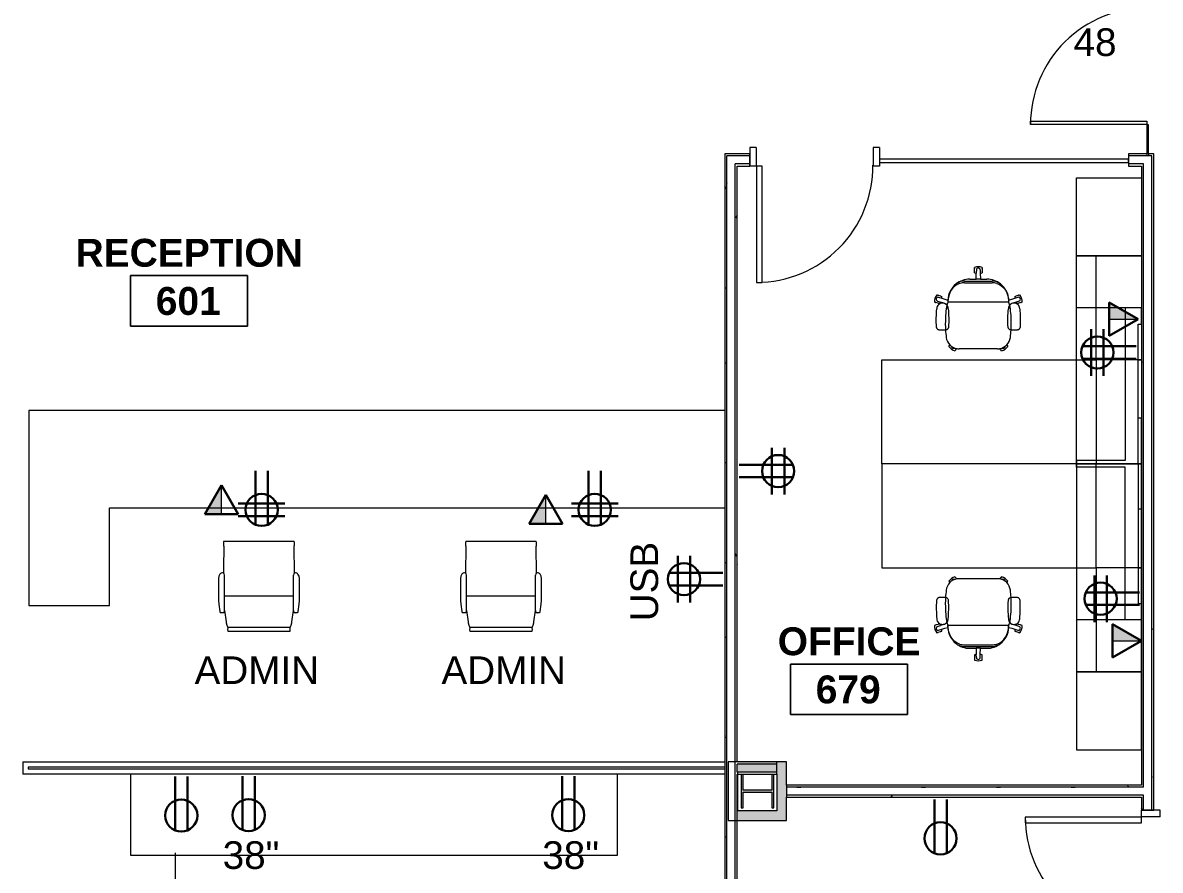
# Model space of a CAD drawing. Header units: inches. Extents: x -1180 to 2011, y -268 to 2143.
# Drawn here: x 76.6 to 426.8, y 949.8 to 1210.6 of the extents above; entities that cross this region are included whole.
import ezdxf

# ---------------------------------------------------------------- set-up
doc = ezdxf.new("R2010")
doc.units = ezdxf.units.IN
doc.header["$MEASUREMENT"] = 0
for name, color, linetype, lineweight in [('A-ANNO-NOTE', 131, 'Continuous', 13), ('A-AREA-IDEN', 2, 'Continuous', 9), ('A-DOOR', 31, 'Continuous', 13), ('A-DOOR-FRAM', 31, 'Continuous', 20), ('A-GLAZ-CURT', 52, 'Continuous', 9), ('A-WALL', 113, 'Continuous', 13), ('A-WALL-PATT', 111, 'Continuous', 13), ('G-ANNO-TEXT', 231, 'Continuous', 9), ('I-FURN', 30, 'Continuous', 9), ('I-WALL', 2, 'Continuous', 13), ('Q-CASE', 31, 'Continuous', 13), ('Q-SPCQ-IDEN', 132, 'Continuous', 9), ('S-COLS', 52, 'Continuous', 13)]:
    doc.layers.add(name, color=color, linetype=linetype, lineweight=lineweight)
doc.styles.add('Swis721 Lt BT', font='swissl.ttf', dxfattribs={"height": 8.514638})
doc.styles.add('Swis721 Lt BT_B', font='', dxfattribs={"height": 8.583975})
doc.styles.get('Swis721 Lt BT_B').set_extended_font_data('Swis721 Lt BT', bold=True)
pattern_1 = [(0, (0, 0), (30.72, 7.68), [1.267, -21.773, 1.267, -21.773, -122.88]), (0, (0, 0), (30.72, 7.68), [-46.08, 1.267, -44.813, 1.267, -21.773, -53.76]), (0, (0, 0), (30.72, 7.68), [-115.2, 1.267, -14.093, 1.267, -37.133]), (120, (11.52, 3.84), (-22.011075, 22.7643), [1.267, -21.773, 1.267, -21.773, -122.88]), (120, (11.52, 3.84), (-22.011075, 22.7643), [-46.08, 1.267, -44.813, 1.267, -21.773, -53.76]), (120, (11.52, 3.84), (-22.011075, 22.7643), [-115.2, 1.267, -14.093, 1.267, -37.133]), (240, (15.36, 19.2), (-8.708925, -30.4443), [1.267, -21.773, 1.267, -21.773, -122.88]), (240, (15.36, 19.2), (-8.708925, -30.4443), [-46.08, 1.267, -44.813, 1.267, -21.773, -53.76]), (240, (15.36, 19.2), (-8.708925, -30.4443), [-115.2, 1.267, -14.093, 1.267, -37.133])]

# ---------------------------------------------------------------- blocks, each defined once
blk = doc.blocks.new('HP-Bearing Pile-Column - HP10X57-5580024-6TH FLOOR POWER _ SIGNAL')
at = {"layer": 'S-COLS', "lineweight": 9}
blk.add_hatch(color=7, dxfattribs=at).paths.add_polyline_path([(-5.1, 5), (-5.1, 4.435), (-0.2825, 4.435), (-0.2825, -4.435), (-5.1, -4.435), (-5.1, -5), (5.1, -5), (5.1, -4.435), (0.2825, -4.435), (0.2825, 4.435), (5.1, 4.435), (5.1, 5), (-4.9623, 5)], flags=0)
at = {"layer": 'S-COLS', "color": 8, "lineweight": 20}
for p, q in [((5.1, 5), (-5.1, 5)), ((-5.1, 5), (-5.1, 4.435)), ((-5.1, 4.435), (-0.2825, 4.435)), ((-0.2825, 4.435), (-0.2825, -4.435)), ((0.2825, -4.435), (0.2825, 4.435)), ((0.2825, 4.435), (5.1, 4.435)), ((5.1, 4.435), (5.1, 5)), ((-0.2825, -4.435), (-5.1, -4.435)), ((-5.1, -4.435), (-5.1, -5)), ((-5.1, -5), (5.1, -5)), ((5.1, -4.435), (0.2825, -4.435)), ((5.1, -5), (5.1, -4.435))]:
    blk.add_line(p, q, dxfattribs=at)
blk = doc.blocks.new('Casework 14 - Casework 14-5015160-6TH FLOOR POWER _ SIGNAL')
at = {"layer": 'Q-CASE', "lineweight": 9}
for p, q in [((292.8, 1091.3), (78.52, 1091.3)), ((78.52, 1091.3), (78.52, 1031.3)), ((103.3, 1031.3), (103.3, 1061.3)), ((103.3, 1061.3), (292.8, 1061.3)), ((78.52, 1031.3), (103.3, 1031.3))]:
    blk.add_line(p, q, dxfattribs=at)
blk = doc.blocks.new('HermanMiller_Collection_Eames_AluminumGroup_LoungeChairSwivel - Arms Swivel Base-4896327-6TH FLOOR POWER _ SIGNAL')
at = {"layer": 'I-FURN'}
for p, q in [((-6.61, 10.58), (-10.12, 10.12)), ((-4.59, 12.38), (-6.94, 12.09)), ((-6.94, 10.64), (-6.61, 10.58)), ((-6.61, 10.58), (4.33, 10.58)), ((-3.51, 12.46), (-4.59, 12.38)), ((-2.64, 12.49), (-3.51, 12.46)), ((-0.18, 12.49), (-2.64, 12.49)), ((-2.19, -10.58), (-2.19, 10.58)), ((3.32, 12.43), (-0.18, 12.49)), ((3.84, 12.38), (3.32, 12.43)), ((3.99, 12.34), (3.84, 12.38)), ((4.64, 12.01), (3.99, 12.34)), ((4.83, 11.89), (4.64, 12.01)), ((13.22, 10.86), (13.22, 10.83)), ((14.64, -10.85), (14.64, 10.85)), ((-12.96, 9.61), (-12.96, -9.61)), ((-11.95, 9.59), (-11.95, 9.63)), ((-11.76, 9.6), (-11.95, 9.59)), ((-11.76, 9.6), (-11.76, -9.6)), ((-11.95, -9.63), (-11.95, -9.59)), ((-11.95, -9.59), (-11.76, -9.6)), ((-10.12, -10.12), (-6.61, -10.58)), ((-6.61, -10.58), (-6.94, -10.64)), ((-6.94, -12.09), (-4.59, -12.38)), ((-6.61, -10.58), (4.33, -10.58)), ((-4.59, -12.38), (-3.51, -12.46)), ((-3.51, -12.46), (-2.64, -12.49)), ((-2.64, -12.49), (-0.18, -12.49)), ((-0.18, -12.49), (3.32, -12.43)), ((3.32, -12.43), (3.84, -12.38)), ((3.84, -12.38), (3.99, -12.34)), ((3.99, -12.34), (4.64, -12.01)), ((4.64, -12.01), (4.83, -11.89)), ((13.22, -10.83), (13.22, -10.86))]:
    blk.add_line(p, q, dxfattribs=at)
at = {"layer": 'I-FURN', "flags": 128}
for points in [[(5.52, 10.95), (5.23, 10.95), (4.94, 10.96)], [(4.94, -10.96), (5.23, -10.95), (5.52, -10.95)]]:
    blk.add_lwpolyline(points, dxfattribs=at)
at = {"layer": 'I-FURN'}
for centre, radius, start, end in [((4.33, 11.27), 0.69, 270, 332.7502), ((3.68, 11.28), 1.3, 345.8347, 28.1255), ((-12.38, 5.3), 4.35, 84.2936, 97.7064), ((-12.38, -5.3), 4.35, 262.2936, 275.7064), ((4.33, -11.27), 0.69, 27.2498, 90), ((3.68, -11.28), 1.3, 331.8745, 14.1653)]:
    blk.add_arc(centre, radius, start, end, dxfattribs=at)
for points, knots in [([(-6.94, 12.09), (-6.95, 12.09), (-6.97, 12.09), (-6.99, 12.08), (-7, 12.08), (-7.02, 12.07), (-7.03, 12.06), (-7.05, 12.05), (-7.05, 12.04), (-7.06, 12.04), (-7.07, 12.03), (-7.08, 12.02), (-7.09, 12.01), (-7.1, 12), (-7.11, 11.98), (-7.12, 11.97), (-7.13, 11.96), (-7.14, 11.94), (-7.15, 11.92), (-7.16, 11.9), (-7.18, 11.85), (-7.21, 11.77), (-7.23, 11.66), (-7.25, 11.52), (-7.26, 11.37), (-7.25, 11.23), (-7.24, 11.11), (-7.22, 11.02), (-7.2, 10.95), (-7.18, 10.9), (-7.17, 10.87), (-7.16, 10.85), (-7.15, 10.83), (-7.14, 10.81), (-7.13, 10.8), (-7.12, 10.78), (-7.11, 10.77), (-7.11, 10.76), (-7.1, 10.74), (-7.09, 10.73), (-7.08, 10.72), (-7.07, 10.71), (-7.06, 10.7), (-7.05, 10.69), (-7.03, 10.68), (-7.02, 10.67), (-7, 10.66), (-6.99, 10.65), (-6.96, 10.65), (-6.95, 10.65), (-6.94, 10.64)], [0, 0, 0, 0, 0.020833, 0.03125, 0.041667, 0.052083, 0.0625, 0.072917, 0.078125, 0.083333, 0.088542, 0.09375, 0.104167, 0.114583, 0.125, 0.135417, 0.145833, 0.15625, 0.166667, 0.1875, 0.208333, 0.25, 0.333333, 0.416667, 0.5, 0.583333, 0.666667, 0.708333, 0.75, 0.78125, 0.796875, 0.8125, 0.828125, 0.835938, 0.84375, 0.859375, 0.867188, 0.875, 0.882812, 0.890625, 0.90625, 0.914062, 0.917969, 0.921875, 0.9375, 0.953125, 0.957031, 0.96875, 0.984375, 1, 1, 1, 1]), ([(13.34, 10.88), (13.32, 10.88), (13.29, 10.88), (13.27, 10.88), (13.25, 10.88), (13.23, 10.87), (13.22, 10.87), (13.22, 10.87), (13.22, 10.86)], [0, 0, 0, 0, 0.25, 0.375, 0.5, 0.625, 0.75, 1, 1, 1, 1]), ([(14.64, 10.85), (14.64, 10.85), (14.63, 10.86), (14.6, 10.87), (14.54, 10.87), (14.47, 10.88), (14.38, 10.89), (14.25, 10.89), (13.97, 10.9), (13.61, 10.9), (13.4, 10.89), (13.34, 10.88)], [0, 0, 0, 0, 0.071429, 0.142857, 0.214286, 0.285714, 0.357143, 0.428571, 0.571429, 0.857143, 1, 1, 1, 1]), ([(-6.94, -10.64), (-6.95, -10.65), (-6.97, -10.65), (-6.99, -10.65), (-7, -10.66), (-7.02, -10.67), (-7.03, -10.68), (-7.05, -10.69), (-7.05, -10.69), (-7.06, -10.7), (-7.07, -10.71), (-7.08, -10.72), (-7.08, -10.73), (-7.1, -10.74), (-7.11, -10.76), (-7.12, -10.77), (-7.13, -10.78), (-7.13, -10.8), (-7.15, -10.82), (-7.16, -10.85), (-7.18, -10.89), (-7.2, -10.95), (-7.22, -11.02), (-7.24, -11.11), (-7.26, -11.28), (-7.26, -11.47), (-7.23, -11.66), (-7.21, -11.77), (-7.18, -11.84), (-7.17, -11.87), (-7.16, -11.89), (-7.15, -11.91), (-7.14, -11.93), (-7.13, -11.94), (-7.12, -11.96), (-7.12, -11.97), (-7.11, -11.98), (-7.1, -12), (-7.09, -12.01), (-7.08, -12.02), (-7.07, -12.03), (-7.06, -12.04), (-7.05, -12.05), (-7.03, -12.06), (-7.02, -12.07), (-7, -12.08), (-6.99, -12.08), (-6.96, -12.09), (-6.95, -12.09), (-6.94, -12.09)], [0, 0, 0, 0, 0.020833, 0.03125, 0.041667, 0.052083, 0.0625, 0.072917, 0.078125, 0.083333, 0.088542, 0.09375, 0.104167, 0.114583, 0.125, 0.135417, 0.145833, 0.15625, 0.166667, 0.1875, 0.208333, 0.25, 0.291667, 0.333333, 0.416667, 0.583333, 0.666667, 0.75, 0.78125, 0.796875, 0.8125, 0.828125, 0.835938, 0.84375, 0.859375, 0.867188, 0.875, 0.882812, 0.890625, 0.90625, 0.914062, 0.917969, 0.921875, 0.9375, 0.953125, 0.957031, 0.96875, 0.984375, 1, 1, 1, 1]), ([(13.22, -10.86), (13.22, -10.87), (13.22, -10.87), (13.23, -10.87), (13.25, -10.88), (13.27, -10.88), (13.29, -10.88), (13.32, -10.88), (13.34, -10.88)], [0, 0, 0, 0, 0.25, 0.375, 0.5, 0.625, 0.75, 1, 1, 1, 1]), ([(13.34, -10.88), (13.4, -10.89), (13.54, -10.9), (13.87, -10.9), (14.27, -10.9), (14.52, -10.88), (14.62, -10.86), (14.64, -10.86), (14.64, -10.85)], [0, 0, 0, 0, 0.142857, 0.285714, 0.571429, 0.785714, 0.892857, 1, 1, 1, 1])]:
    blk.add_open_spline(points, degree=3, knots=knots, dxfattribs=at)
for points in [[(11.73, 10.84), (10.68, 10.85), (8.59, 10.89), (6.54, 10.92), (5.52, 10.95)], [(13.22, 10.83), (12.96, 10.83), (12.47, 10.83), (11.97, 10.84), (11.73, 10.84)], [(-10.83, 9.99), (-11.02, 9.92), (-11.37, 9.8), (-11.64, 9.67), (-11.76, 9.6)], [(-10.12, 10.12), (-10.2, 10.11), (-10.35, 10.09), (-10.55, 10.06), (-10.71, 10.02), (-10.79, 10), (-10.83, 9.99)], [(-11.76, -9.6), (-11.64, -9.67), (-11.37, -9.8), (-11.02, -9.92), (-10.83, -9.99)], [(-10.83, -9.99), (-10.79, -10), (-10.71, -10.02), (-10.55, -10.06), (-10.35, -10.09), (-10.2, -10.11), (-10.12, -10.12)], [(5.52, -10.95), (6.54, -10.92), (8.59, -10.89), (10.68, -10.85), (11.73, -10.84)], [(11.73, -10.84), (11.97, -10.84), (12.47, -10.83), (12.96, -10.83), (13.22, -10.83)]]:
    blk.add_open_spline(points, degree=3, dxfattribs=at)
blk = doc.blocks.new('Single Flush - OTJ_SOLIDFLUSH_ALUM-5015488-6TH FLOOR POWER _ SIGNAL')
at = {"layer": 'A-DOOR', "lineweight": 20}
for p, q in [((16.15625, 37.6875), (16.15625, 1.875)), ((17.90625, 37.6875), (16.15625, 37.6875)), ((17.90625, 1.875), (17.90625, 37.6875)), ((16.15625, 1.875), (17.90625, 1.875))]:
    blk.add_line(p, q, dxfattribs=at)
at = {"layer": 'A-DOOR', "lineweight": 9}
blk.add_arc((17.90625, 1.875), 35.8125, 90, 180.5, dxfattribs=at)
at = {"layer": 'A-DOOR-FRAM'}
for p, q in [((-20, -3.875), (-20, 1.875)), ((-20, 1.875), (-18, 1.875)), ((-18, -3.875), (-18, 1.875)), ((18.000004, -3.875), (18.000004, 1.875)), ((18.000004, 1.875), (20.000004, 1.875)), ((20.000004, -3.875), (20.000004, 1.875)), ((-20, -3.875), (-18, -3.875)), ((18.000004, -3.875), (20.000004, -3.875))]:
    blk.add_line(p, q, dxfattribs=at)
blk = doc.blocks.new('Single Glass Door - 36_ x 96_-5154814-6TH FLOOR POWER _ SIGNAL')
at = {"layer": 'A-DOOR', "lineweight": 20}
for p, q in [((16.90625, -0.25), (17.90625, -0.25)), ((16.90625, -36.0625), (16.90625, -0.25)), ((17.90625, -0.25), (17.90625, -36.0625)), ((17.90625, -36.0625), (16.90625, -36.0625))]:
    blk.add_line(p, q, dxfattribs=at)
at = {"layer": 'A-DOOR', "lineweight": 9}
blk.add_arc((17.90625, -0.25), 35.8125, 179.5, 270, dxfattribs=at)
blk = doc.blocks.new('Table-Teknion-Credenza_Top_for_Freestanding_Storage - CJCT20064-V59-6TH FLOOR POWER _ SIGNAL')
at = {"layer": 'I-FURN'}
for p, q in [((-32, 10), (-32, 9)), ((-32, 9), (-32, -10)), ((32, 10), (-28, 10)), ((32, -4), (32, 10)), ((32, -10), (32, -4)), ((-32, -10), (32, -10))]:
    blk.add_line(p, q, dxfattribs=at)
blk = doc.blocks.new('Storage-Teknion-Wall_Panel_Open_Shelves - CJWO3HF1432-5487147-6TH FLOOR POWER _ SIGNAL')
at = {"layer": 'I-FURN'}
for p, q in [((16, 1), (-16, 1)), ((-16, 1), (-16, -13)), ((16, -13), (16, 1)), ((-16, -13), (16, -13))]:
    blk.add_line(p, q, dxfattribs=at)
blk = doc.blocks.new('Storage-Teknion-Wall_Panel_Under_Wall_Mount_Storage_Tackable - CJWUT2HF32-5487149-6TH FLOOR POWER _ SIGNAL')
at = {"layer": 'I-FURN'}
for p, q in [((16, 0), (-16, 0)), ((-16, 0), (-16, -1)), ((-16, -1), (16, -1)), ((16, -1), (16, 0))]:
    blk.add_line(p, q, dxfattribs=at)
blk = doc.blocks.new('Support-Teknion-Power_Trunk_with_End_Gable - CJPTG292048-5487975-6TH FLOOR POWER _ SIGNAL')
at = {"layer": 'I-FURN'}
for p, q in [((23, 15), (24, 15)), ((23, 9), (23, 15)), ((24, 15), (24, 9)), ((23, 0), (23, 9)), ((24, 9), (24, -4)), ((-24, 0), (-8, 0)), ((-24, -5), (-24, 0)), ((-8, 0), (23, 0)), ((-19, -5), (-24, -5)), ((-19, -4), (-19, -5)), ((10, -4), (-19, -4)), ((10, -5), (10, -4)), ((24, -5), (10, -5)), ((24, -4), (24, -5))]:
    blk.add_line(p, q, dxfattribs=at)
blk = doc.blocks.new('Table-Teknion-Run_Off_Fixed_Journal_Leg - CJRF3266-5487157-6TH FLOOR POWER _ SIGNAL')
at = {"layer": 'I-FURN'}
for p, q in [((33, 16), (-33, 16)), ((-33, 16), (-33, -16)), ((33, -16), (33, 16)), ((-33, -16), (33, -16))]:
    blk.add_line(p, q, dxfattribs=at)
blk = doc.blocks.new('Storage-Teknion-Tower_Pedestal_Coat_and_Open_Shelves - CJTPF692024-5487170-6TH FLOOR POWER _ SIGNAL')
at = {"layer": 'I-FURN'}
for p, q in [((12, 20), (-12, 20)), ((-12, 20), (-12, 0)), ((12, 0), (12, 20)), ((-12, 0), (12, 0))]:
    blk.add_line(p, q, dxfattribs=at)
blk = doc.blocks.new('Chair-Teknion-Projek - No Headrest_  Fixed T-Arms-5429065-6TH FLOOR POWER _ SIGNAL')
at = {"layer": 'I-FURN'}
for p, q in [((-1.18, 13.82), (-1.18, 13.45)), ((-1.18, 13.33), (-1.18, 12.66)), ((-1.18, 12.54), (-1.18, 12.17)), ((-0.61, 12.02), (-0.63, 10.17)), ((-0.6, 13.04), (-0.61, 12.02)), ((0.6, 13.04), (0.61, 12.02)), ((0.64, 10.17), (0.61, 12.02)), ((1.18, 13.45), (1.18, 13.82)), ((1.18, 12.66), (1.18, 13.33)), ((1.18, 12.17), (1.18, 12.54)), ((4.23, 9.61), (-4.23, 9.61)), ((4.23, 9.07), (-4.23, 9.07)), ((-0.63, 10.17), (-2.65, 10.17)), ((-0.63, 10.17), (0.64, 10.17)), ((2.65, 10.17), (0.64, 10.17)), ((-12.42, 5.28), (-12.78, 5.39)), ((-11.67, 5.03), (-12.31, 5.24)), ((-11.24, 4.3), (-12.21, 4.6)), ((-11.2, 4.88), (-11.56, 5)), ((11.56, 5), (11.2, 4.88)), ((12.22, 4.6), (11.24, 4.3)), ((12.31, 5.24), (11.67, 5.03)), ((12.78, 5.39), (12.42, 5.28)), ((-13.51, 3.15), (-13.15, 3.03)), ((-13.04, 2.99), (-12.4, 2.79)), ((-12.59, 3.46), (-11.62, 3.13)), ((-12.29, 2.75), (-11.93, 2.64)), ((-9.39, 3.16), (9.39, 3.16)), ((12.59, 3.46), (11.62, 3.13)), ((11.93, 2.64), (12.29, 2.75)), ((12.4, 2.79), (13.04, 2.99)), ((13.15, 3.03), (13.51, 3.15)), ((-11.87, -5.48), (-11.02, -5.48)), ((-11.02, -5.48), (-10.17, -5.48)), ((10.17, -5.48), (11.02, -5.48)), ((11.02, -5.48), (11.87, -5.48)), ((-8.86, -10.18), (-9.08, -10.49)), ((-8.76, -10.04), (-8.79, -10.09)), ((8.79, -10.09), (8.76, -10.04)), ((9.08, -10.49), (8.86, -10.18)), ((-7.17, -11.87), (-6.95, -11.57)), ((-6.88, -11.48), (-6.65, -11.17)), ((-5.91, -11.24), (5.91, -11.24)), ((6.65, -11.17), (6.88, -11.48)), ((6.95, -11.57), (7.17, -11.87))]:
    blk.add_line(p, q, dxfattribs=at)
at = {"layer": 'I-FURN', "flags": 128}
for points in [[(-9.39, 3.72), (-10.32, 4.01), (-11.24, 4.3)], [(11.24, 4.3), (10.32, 4.01), (9.39, 3.72)], [(-11.62, 3.13), (-10.6, 2.79), (-9.58, 2.44)], [(9.58, 2.44), (10.6, 2.79), (11.62, 3.13)]]:
    blk.add_lwpolyline(points, dxfattribs=at)
at = {"layer": 'I-FURN'}
for centre, radius, start, end in [((0, 10.37), 3.64, 71.0766, 108.9234), ((-1.12, 13.45), 0.062, 180, 255.4949), ((-1.12, 13.33), 0.062, 104.5051, 180), ((-1.12, 12.66), 0.062, 180, 255.4949), ((-1.12, 12.54), 0.062, 104.5051, 180), ((0, 15.62), 3.65, 251.125, 260.3423), ((0, 12.99), 0.6, 4.6052, 175.3948), ((0, 15.62), 3.65, 279.6577, 288.875), ((1.12, 13.45), 0.062, 284.5051, 0), ((1.12, 13.33), 0.062, 0, 75.4949), ((1.12, 12.66), 0.062, 284.5051, 0), ((1.12, 12.54), 0.062, 360, 75.4949), ((-2.64, 3.42), 6.76, 128.2502, 177.4222), ((-2.65, 3.42), 6.75, 90, 128.2502), ((-4.23, 5.34), 4.26, 110.8332, 127.5604), ((-4.23, 5.34), 4.26, 90, 110.8332), ((-4.46, 4.82), 4.25, 86.8142, 106.3928), ((2.65, 3.42), 6.75, 51.7498, 90), ((4.23, 5.34), 4.26, 69.1668, 90), ((4.46, 4.82), 4.25, 73.6072, 93.1858), ((4.23, 5.34), 4.26, 52.4396, 69.1668), ((2.64, 3.42), 6.76, 2.5778, 51.7498), ((-9.87, 3.21), 3.64, 143.0766, 180.9234), ((-12.36, 4.01), 0.6, 75.7003, 247.3948), ((-12.44, 5.22), 0.062, 356.5051, 72), ((-12.33, 5.18), 0.062, 72, 147.4949), ((-11.69, 4.98), 0.062, 356.5051, 72), ((-11.58, 4.94), 0.062, 72, 147.4949), ((-14.86, 4.83), 3.65, 351.6577, 0.875), ((-3.3, 3.44), 6.1, 177.3817, 182.6183), ((2.64, 3.42), 6.76, 357.851, 2.702), ((14.86, 4.83), 3.65, 179.125, 188.3423), ((11.58, 4.94), 0.062, 32.5051, 108), ((11.69, 4.98), 0.062, 108, 183.4949), ((12.36, 4.01), 0.6, 292.6052, 103.3948), ((12.33, 5.18), 0.062, 32.5051, 108), ((12.44, 5.22), 0.062, 108, 183.4949), ((9.87, 3.21), 3.64, 359.0766, 36.9234), ((-13.13, 3.09), 0.062, 252, 327.4949), ((-13.02, 3.05), 0.062, 176.5051, 252), ((-11.07, 1.13), 1.68, 88.2371, 181.0514), ((-12.38, 2.85), 0.062, 252, 327.4949), ((-12.27, 2.81), 0.062, 176.5051, 252), ((-14.86, 4.83), 3.65, 323.125, 332.3423), ((-10.97, 1.13), 1.68, 358.9487, 91.7629), ((24.25, -3.32), 34.4, 172.6337, 177.3404), ((-1.73, 0.04), 8.21, 165.0008, 172.6326), ((-1.73, 0.04), 8.21, 163.0114, 165.0008), ((-5.24, 1.24), 4.5, 154.7303, 164.55), ((10.97, 1.13), 1.68, 88.2371, 181.0513), ((5.25, 1.25), 4.49, 15.4405, 25.2792), ((1.73, 0.04), 8.21, 14.9992, 16.9886), ((1.73, 0.04), 8.21, 7.3674, 14.9992), ((-24.25, -3.32), 34.4, 2.6596, 7.3663), ((11.07, 1.13), 1.68, 358.9486, 91.7629), ((14.86, 4.83), 3.65, 207.6577, 216.875), ((12.27, 2.81), 0.062, 288, 3.4949), ((12.38, 2.85), 0.062, 212.5051, 288), ((13.02, 3.05), 0.062, 288, 3.4949), ((13.13, 3.09), 0.062, 212.5051, 288), ((24.63, -3.33), 34.78, 177.4079, 183.5219), ((-24.63, -3.33), 34.78, 356.4781, 2.5921), ((24.63, -3.33), 34.78, 183.5219, 187.2835), ((-24.63, -3.33), 34.78, 352.7165, 356.4781), ((-5.91, -7.24), 4, 187.2835, 224.5938), ((-6.1, -8.39), 3.64, 215.0766, 252.9234), ((-8.81, -10.22), 0.062, 68.5051, 144), ((-8.74, -10.12), 0.062, 144, 219.4949), ((-5.91, -7.24), 4, 224.5938, 259.2841), ((-7.64, -10.51), 0.6, 177.9823, 306.3956), ((5.91, -7.24), 4, 280.7159, 315.4062), ((6.1, -8.39), 3.64, 287.0766, 324.9234), ((7.64, -10.51), 0.6, 233.6044, 2.0177), ((5.91, -7.24), 4, 315.4062, 352.7165), ((8.74, -10.12), 0.062, 320.5051, 36), ((8.81, -10.22), 0.062, 36, 111.4949), ((-6.93, -11.44), 0.062, 248.5051, 324), ((-7, -11.54), 0.062, 324, 39.4949), ((-5.91, -7.24), 4, 259.2841, 270), ((5.91, -7.24), 4, 270, 280.7159), ((6.93, -11.44), 0.062, 216, 291.4949), ((7, -11.54), 0.062, 140.5051, 216)]:
    blk.add_arc(centre, radius, start, end, dxfattribs=at)
for points in [[(-5.66, 8.9), (-8.07, 8.21), (-9.33, 5.79), (-9.33, 3.16)], [(5.66, 8.9), (8.07, 8.21), (9.33, 5.79), (9.33, 3.16)], [(-12.75, 1.09), (-12.85, 0.16), (-12.97, -1.72), (-12.93, -3.6), (-12.86, -4.54)], [(-9.18, -4.54), (-9.11, -3.6), (-9.06, -1.72), (-9.18, 0.16), (-9.29, 1.09)], [(9.29, 1.09), (9.18, 0.16), (9.06, -1.72), (9.11, -3.6), (9.18, -4.54)], [(12.86, -4.54), (12.93, -3.6), (12.97, -1.72), (12.85, 0.16), (12.75, 1.09)], [(-12.86, -4.54), (-12.85, -4.63), (-12.82, -4.79), (-12.71, -5.02), (-12.55, -5.21), (-12.35, -5.36), (-12.12, -5.46), (-11.95, -5.48), (-11.87, -5.48)], [(-10.17, -5.48), (-10.08, -5.48), (-9.92, -5.46), (-9.68, -5.36), (-9.48, -5.21), (-9.32, -5.02), (-9.21, -4.79), (-9.18, -4.63), (-9.18, -4.54)], [(9.18, -4.54), (9.18, -4.63), (9.21, -4.79), (9.32, -5.02), (9.48, -5.21), (9.68, -5.36), (9.92, -5.46), (10.08, -5.48), (10.17, -5.48)], [(11.87, -5.48), (11.95, -5.48), (12.12, -5.46), (12.35, -5.36), (12.55, -5.21), (12.71, -5.02), (12.82, -4.79), (12.85, -4.63), (12.86, -4.54)]]:
    blk.add_open_spline(points, degree=3, dxfattribs=at)
blk = doc.blocks.new('Storage-Teknion-Pedestal_Unfinished_Top_2_High - CJPCSB2016-5487284-6TH FLOOR POWER _ SIGNAL')
at = {"layer": 'I-FURN'}
for p, q in [((8, 20), (-8, 20)), ((-8, 20), (-8, 6)), ((8, 6), (8, 20)), ((-8, 6), (-8, 0)), ((8, 0), (8, 6)), ((-8, 0), (8, 0))]:
    blk.add_line(p, q, dxfattribs=at)
blk = doc.blocks.new('Table-Teknion-Credenza_Top_for_Freestanding_Storage - CJCT20064-V28-6TH FLOOR POWER _ SIGNAL')
at = {"layer": 'I-FURN'}
for p, q in [((-32, 10), (32, 10)), ((-32, -9), (-32, 10)), ((32, 10), (32, 4)), ((32, 4), (32, -10)), ((-32, -10), (-32, -9)), ((32, -10), (-32, -10))]:
    blk.add_line(p, q, dxfattribs=at)
blk = doc.blocks.new('Storage-Teknion-Wall_Panel_Open_Shelves - CJWO3HF1432-V29-6TH FLOOR POWER _ SIGNAL')
at = {"layer": 'I-FURN'}
for p, q in [((-16, 13), (16, 13)), ((-16, -1), (-16, 13)), ((16, 13), (16, -1)), ((16, -1), (-16, -1))]:
    blk.add_line(p, q, dxfattribs=at)
blk = doc.blocks.new('Storage-Teknion-Wall_Panel_Under_Wall_Mount_Storage_Tackable - CJWUT2HF32-V30-6TH FLOOR POWER _ SIGNAL')
at = {"layer": 'I-FURN'}
for p, q in [((-16, 1), (16, 1)), ((-16, 0), (-16, 1)), ((16, 0), (-16, 0)), ((16, 1), (16, 0))]:
    blk.add_line(p, q, dxfattribs=at)
blk = doc.blocks.new('Support-Teknion-Power_Trunk_with_End_Gable - CJPTG292048-V60-6TH FLOOR POWER _ SIGNAL')
at = {"layer": 'I-FURN'}
for p, q in [((-19, 5), (-24, 5)), ((-24, 5), (-24, 0)), ((-19, 4), (-19, 5)), ((10, 4), (-19, 4)), ((24, 5), (10, 5)), ((10, 5), (10, 4)), ((24, 4), (24, 5)), ((24, -9), (24, 4)), ((-24, 0), (-8, 0)), ((-8, 0), (23, 0)), ((23, 0), (23, -9)), ((23, -9), (23, -15)), ((24, -15), (24, -9)), ((23, -15), (24, -15))]:
    blk.add_line(p, q, dxfattribs=at)
blk = doc.blocks.new('Table-Teknion-Run_Off_Fixed_Journal_Leg - CJRF3266-5502741-6TH FLOOR POWER _ SIGNAL')
at = {"layer": 'I-FURN'}
for p, q in [((-33, 16), (33, 16)), ((-33, -16), (-33, 16)), ((33, 16), (33, -16)), ((33, -16), (-33, -16))]:
    blk.add_line(p, q, dxfattribs=at)
blk = doc.blocks.new('Storage-Teknion-Tower_Pedestal_Coat_and_Open_Shelves - CJTPF692024-5502742-6TH FLOOR POWER _ SIGNAL')
at = {"layer": 'I-FURN'}
for p, q in [((-12, 0), (12, 0)), ((-12, -20), (-12, 0)), ((12, 0), (12, -20)), ((12, -20), (-12, -20))]:
    blk.add_line(p, q, dxfattribs=at)
blk = doc.blocks.new('Chair-Teknion-Projek - No Headrest_  Fixed T-Arms-V61-6TH FLOOR POWER _ SIGNAL')
at = {"layer": 'I-FURN'}
for p, q in [((-7.17, 11.87), (-6.95, 11.57)), ((-6.88, 11.48), (-6.65, 11.17)), ((-5.91, 11.24), (5.91, 11.24)), ((6.65, 11.17), (6.88, 11.48)), ((6.95, 11.57), (7.17, 11.87)), ((-8.86, 10.18), (-9.08, 10.49)), ((-8.76, 10.04), (-8.79, 10.09)), ((8.79, 10.09), (8.76, 10.04)), ((9.08, 10.49), (8.86, 10.18)), ((-11.87, 5.48), (-11.02, 5.48)), ((-11.02, 5.48), (-10.17, 5.48)), ((10.17, 5.48), (11.02, 5.48)), ((11.02, 5.48), (11.87, 5.48)), ((-13.51, -3.15), (-13.15, -3.03)), ((-13.04, -2.99), (-12.4, -2.79)), ((-12.59, -3.46), (-11.62, -3.13)), ((-12.29, -2.75), (-11.93, -2.64)), ((-9.39, -3.16), (9.39, -3.16)), ((12.59, -3.46), (11.62, -3.13)), ((11.93, -2.64), (12.29, -2.75)), ((12.4, -2.79), (13.04, -2.99)), ((13.15, -3.03), (13.51, -3.15)), ((-12.42, -5.28), (-12.78, -5.39)), ((-11.67, -5.03), (-12.31, -5.24)), ((-11.24, -4.3), (-12.21, -4.6)), ((-11.2, -4.88), (-11.56, -5)), ((11.56, -5), (11.2, -4.88)), ((12.22, -4.6), (11.24, -4.3)), ((12.31, -5.24), (11.67, -5.03)), ((12.78, -5.39), (12.42, -5.28)), ((4.23, -9.07), (-4.23, -9.07)), ((4.23, -9.61), (-4.23, -9.61)), ((-0.63, -10.17), (-2.65, -10.17)), ((-0.61, -12.02), (-0.63, -10.17)), ((-0.63, -10.17), (0.64, -10.17)), ((0.64, -10.17), (0.61, -12.02)), ((2.65, -10.17), (0.64, -10.17)), ((-1.18, -12.54), (-1.18, -12.17)), ((-1.18, -13.33), (-1.18, -12.66)), ((-1.18, -13.82), (-1.18, -13.45)), ((-0.6, -13.04), (-0.61, -12.02)), ((0.6, -13.04), (0.61, -12.02)), ((1.18, -12.17), (1.18, -12.54)), ((1.18, -12.66), (1.18, -13.33)), ((1.18, -13.45), (1.18, -13.82))]:
    blk.add_line(p, q, dxfattribs=at)
at = {"layer": 'I-FURN', "flags": 128}
for points in [[(-11.62, -3.13), (-10.6, -2.79), (-9.58, -2.44)], [(9.58, -2.44), (10.6, -2.79), (11.62, -3.13)], [(-9.39, -3.72), (-10.32, -4.01), (-11.24, -4.3)], [(11.24, -4.3), (10.32, -4.01), (9.39, -3.72)]]:
    blk.add_lwpolyline(points, dxfattribs=at)
at = {"layer": 'I-FURN'}
for centre, radius, start, end in [((-6.1, 8.39), 3.64, 107.0766, 144.9234), ((-5.91, 7.24), 4, 100.7159, 135.4062), ((-7.64, 10.51), 0.6, 53.6044, 182.0177), ((-7, 11.54), 0.062, 320.5051, 36), ((-6.93, 11.44), 0.062, 36, 111.4949), ((-5.91, 7.24), 4, 90, 100.7159), ((5.91, 7.24), 4, 79.2841, 90), ((5.91, 7.24), 4, 44.5938, 79.2841), ((6.93, 11.44), 0.062, 68.5051, 144), ((7, 11.54), 0.062, 144, 219.4949), ((6.1, 8.39), 3.64, 35.0766, 72.9234), ((7.64, 10.51), 0.6, 357.9823, 126.3956), ((24.63, 3.33), 34.78, 172.7165, 176.4781), ((-5.91, 7.24), 4, 135.4062, 172.7165), ((-8.81, 10.22), 0.062, 216, 291.4949), ((-8.74, 10.12), 0.062, 140.5051, 216), ((5.91, 7.24), 4, 7.2835, 44.5938), ((8.81, 10.22), 0.062, 248.5051, 324), ((8.74, 10.12), 0.062, 324, 39.4949), ((-24.63, 3.33), 34.78, 3.5219, 7.2835), ((24.63, 3.33), 34.78, 176.4781, 182.5921), ((-24.63, 3.33), 34.78, 357.4079, 3.5219), ((24.25, 3.32), 34.4, 182.6596, 187.3663), ((-24.25, 3.32), 34.4, 352.6337, 357.3404), ((-9.87, -3.21), 3.64, 179.0766, 216.9234), ((-13.13, -3.09), 0.062, 32.5051, 108), ((-13.02, -3.05), 0.062, 108, 183.4949), ((-12.36, -4.01), 0.6, 112.6052, 284.2997), ((-11.07, -1.13), 1.68, 178.9486, 271.7629), ((-12.38, -2.85), 0.062, 32.5051, 108), ((-12.27, -2.81), 0.062, 108, 183.4949), ((-14.86, -4.83), 3.65, 27.6577, 36.875), ((-10.97, -1.13), 1.68, 268.2371, 1.0513), ((-1.73, -0.04), 8.21, 187.3674, 194.9992), ((-1.73, -0.04), 8.21, 194.9992, 196.9886), ((-5.24, -1.24), 4.5, 195.45, 205.2697), ((-3.3, -3.44), 6.1, 177.3817, 182.6183), ((10.97, -1.13), 1.68, 178.9487, 271.7629), ((5.25, -1.25), 4.49, 334.7208, 344.5595), ((2.64, -3.42), 6.76, 357.298, 2.149), ((1.73, -0.04), 8.21, 343.0114, 345.0008), ((1.73, -0.04), 8.21, 345.0008, 352.6326), ((11.07, -1.13), 1.68, 268.2371, 1.0514), ((14.86, -4.83), 3.65, 143.125, 152.3423), ((12.36, -4.01), 0.6, 256.6052, 67.3948), ((12.27, -2.81), 0.062, 356.5051, 72), ((12.38, -2.85), 0.062, 72, 147.4949), ((9.87, -3.21), 3.64, 323.0766, 0.9234), ((13.02, -3.05), 0.062, 356.5051, 72), ((13.13, -3.09), 0.062, 72, 147.4949), ((-12.44, -5.22), 0.062, 288, 3.4949), ((-12.33, -5.18), 0.062, 212.5051, 288), ((-11.69, -4.98), 0.062, 288, 3.4949), ((-11.58, -4.94), 0.062, 212.5051, 288), ((-14.86, -4.83), 3.65, 359.125, 8.3423), ((-2.64, -3.42), 6.76, 182.5778, 231.7498), ((2.64, -3.42), 6.76, 308.2502, 357.4222), ((14.86, -4.83), 3.65, 171.6577, 180.875), ((11.58, -4.94), 0.062, 252, 327.4949), ((11.69, -4.98), 0.062, 176.5051, 252), ((12.33, -5.18), 0.062, 252, 327.4949), ((12.44, -5.22), 0.062, 176.5051, 252), ((-2.65, -3.42), 6.75, 231.7498, 270), ((-4.23, -5.34), 4.26, 232.4396, 249.1668), ((-4.23, -5.34), 4.26, 249.1668, 270), ((-4.46, -4.82), 4.25, 253.6072, 273.1858), ((2.65, -3.42), 6.75, 270, 308.2502), ((4.46, -4.82), 4.25, 266.8142, 286.3928), ((4.23, -5.34), 4.26, 270, 290.8332), ((4.23, -5.34), 4.26, 290.8332, 307.5604), ((0, -15.62), 3.65, 99.6577, 108.875), ((-1.12, -12.54), 0.062, 180, 255.4949), ((-1.12, -12.66), 0.062, 104.5051, 180), ((-1.12, -13.33), 0.062, 180, 255.4949), ((-1.12, -13.45), 0.062, 104.5051, 180), ((0, -10.37), 3.64, 251.0766, 288.9234), ((0, -12.99), 0.6, 184.6052, 355.3948), ((0, -15.62), 3.65, 71.125, 80.3423), ((1.12, -12.54), 0.062, 284.5051, 0), ((1.12, -12.66), 0.062, 360, 75.4949), ((1.12, -13.33), 0.062, 284.5051, 360), ((1.12, -13.45), 0.062, 360, 75.4949)]:
    blk.add_arc(centre, radius, start, end, dxfattribs=at)
for points in [[(-12.75, -1.09), (-12.85, -0.16), (-12.97, 1.72), (-12.93, 3.6), (-12.86, 4.54)], [(-12.86, 4.54), (-12.85, 4.63), (-12.82, 4.79), (-12.71, 5.02), (-12.55, 5.21), (-12.35, 5.36), (-12.12, 5.46), (-11.95, 5.48), (-11.87, 5.48)], [(-10.17, 5.48), (-10.08, 5.48), (-9.92, 5.46), (-9.68, 5.36), (-9.48, 5.21), (-9.32, 5.02), (-9.21, 4.79), (-9.18, 4.63), (-9.18, 4.54)], [(-9.18, 4.54), (-9.11, 3.6), (-9.06, 1.72), (-9.18, -0.16), (-9.29, -1.09)], [(9.29, -1.09), (9.18, -0.16), (9.06, 1.72), (9.11, 3.6), (9.18, 4.54)], [(9.18, 4.54), (9.18, 4.63), (9.21, 4.79), (9.32, 5.02), (9.48, 5.21), (9.68, 5.36), (9.92, 5.46), (10.08, 5.48), (10.17, 5.48)], [(11.87, 5.48), (11.95, 5.48), (12.12, 5.46), (12.35, 5.36), (12.55, 5.21), (12.71, 5.02), (12.82, 4.79), (12.85, 4.63), (12.86, 4.54)], [(12.86, 4.54), (12.93, 3.6), (12.97, 1.72), (12.85, -0.16), (12.75, -1.09)], [(-5.66, -8.9), (-8.07, -8.21), (-9.33, -5.79), (-9.33, -3.16)], [(5.66, -8.9), (8.07, -8.21), (9.33, -5.79), (9.33, -3.16)]]:
    blk.add_open_spline(points, degree=3, dxfattribs=at)
blk = doc.blocks.new('Storage-Teknion-Pedestal_Unfinished_Top_2_High - CJPCSB2016-V33-6TH FLOOR POWER _ SIGNAL')
at = {"layer": 'I-FURN'}
for p, q in [((-8, 0), (8, 0)), ((-8, -6), (-8, 0)), ((8, 0), (8, -6)), ((-8, -20), (-8, -6)), ((8, -6), (8, -20)), ((8, -20), (-8, -20))]:
    blk.add_line(p, q, dxfattribs=at)
blk = doc.blocks.new('BOARDROOM CREDENZA1 - BOARDROOM CREDENZA-5794728-6TH FLOOR POWER _ SIGNAL')
at = {"layer": 'Q-CASE', "lineweight": 9}
for p, q in [((109.82, 979.35), (109.82, 954.47)), ((259.73, 954.47), (259.73, 979.35)), ((109.82, 954.47), (259.73, 954.47))]:
    blk.add_line(p, q, dxfattribs=at)
blk = doc.blocks.new('System Panel - Glazed-5831486-6TH FLOOR POWER _ SIGNAL')
at = {"layer": 'A-GLAZ-CURT', "lineweight": 13}
for p, q in [((38.31, 1.75), (-38.31, 1.75)), ((-38.31, 1.75), (-38.31, 0.75)), ((-38.31, 0.75), (38.31, 0.75)), ((38.31, 0.75), (38.31, 1.75))]:
    blk.add_line(p, q, dxfattribs=at)
blk = doc.blocks.new('Room Tag - Room Name and Number-3379422-6TH FLOOR POWER _ SIGNAL')
at = {"layer": 'A-AREA-IDEN'}
for p, q in [((-0.1881, -0.1636), (-0.1881, -0.0018)), ((-0.1881, -0.0018), (0.1869, -0.0018)), ((0.1869, -0.0018), (-0.1881, -0.0018)), ((-0.1881, -0.0018), (-0.1881, -0.1636)), ((0.1869, -0.0018), (0.1869, -0.1636)), ((0.1869, -0.1636), (0.1869, -0.0018)), ((0.1869, -0.1636), (-0.1881, -0.1636)), ((-0.1881, -0.1636), (0.1869, -0.1636))]:
    blk.add_line(p, q, dxfattribs=at)

msp = doc.modelspace()

# ---------------------------------------------------------------- hatches: boundary and pattern name
at = {"layer": 'A-ANNO-NOTE', "lineweight": 9}
for points in [[(420.04, 1119.36), (411.11, 1124.51), (411.11, 1119.36), (414.39, 1119.36)], [(137.81, 1059.37), (137.81, 1068.3), (132.65, 1059.37)], [(237.65, 1056.37), (237.65, 1065.3), (232.49, 1056.37)], [(421.04, 1020.36), (412.11, 1025.51), (412.11, 1020.36)]]:
    msp.add_hatch(color=256, dxfattribs=at).paths.add_polyline_path(points, flags=0)
at = {"layer": 'A-WALL-PATT', "lineweight": 9}
h = msp.add_hatch(dxfattribs=at)
h.set_pattern_fill('FP_1', color=256, style=0, pattern_type=2)
h.set_pattern_definition(pattern_1)
h.paths.add_polyline_path([(292.8, 749.92), (293.42, 749.92), (293.42, 1170.23), (292.8, 1170.23), (292.8, 780.83)], flags=0)
h = msp.add_hatch(dxfattribs=at)
h.set_pattern_fill('FP_1', color=256, style=0, pattern_type=2)
h.set_pattern_definition(pattern_1)
h.paths.add_polyline_path([(423.17, 1169.61), (424.79, 1169.61), (424.79, 1170.23), (423.17, 1170.23)], flags=0)
h.paths.add_polyline_path([(421.67, 1169.61), (422.67, 1169.61), (422.67, 1170.23), (417.04, 1170.23), (417.04, 1169.61), (421.04, 1169.61)], flags=0)
h.paths.add_polyline_path([(296.55, 1169.61), (300.42, 1169.61), (300.42, 1170.23), (293.42, 1170.23), (293.42, 1169.61), (295.92, 1169.61)], flags=0)
h = msp.add_hatch(dxfattribs=at)
h.set_pattern_fill('FP_1', color=256, style=0, pattern_type=2)
h.set_pattern_definition(pattern_1)
h.paths.add_polyline_path([(424.79, 725.26), (424.79, 740.26), (424.17, 740.26), (424.17, 725.26)], flags=0)
h.paths.add_polyline_path([(424.17, 848.46), (424.79, 848.46), (424.79, 860.21), (424.17, 860.21), (424.17, 852.46)], flags=0)
h.paths.add_polyline_path([(424.79, 968.22), (424.79, 1169.61), (424.17, 1169.61), (424.17, 968.22)], flags=0)
h = msp.add_hatch(dxfattribs=at)
h.set_pattern_fill('FP_1', color=256, style=0, pattern_type=2)
h.set_pattern_definition(pattern_1)
h.paths.add_polyline_path([(295.92, 749.92), (296.55, 749.92), (296.55, 853.08), (295.92, 853.07), (295.92, 780.83)], flags=0)
h.paths.add_polyline_path([(296.55, 855.58), (296.55, 1167.11), (295.92, 1167.11), (295.92, 855.58), (295.98, 855.58)], flags=0)
h = msp.add_hatch(dxfattribs=at)
h.set_pattern_fill('FP_1', color=256, style=0, pattern_type=2)
h.set_pattern_definition(pattern_1)
h.paths.add_polyline_path([(421.04, 725.26), (421.67, 725.26), (421.67, 740.26), (421.04, 740.26), (421.04, 736.45)], flags=0)
h.paths.add_polyline_path([(421.67, 848.46), (421.67, 853.08), (421.04, 853.08), (421.04, 848.46)], flags=0)
h.paths.add_polyline_path([(421.67, 855.58), (421.67, 860.21), (421.04, 860.21), (421.04, 855.58)], flags=0)
h.paths.add_polyline_path([(421.67, 968.22), (421.67, 972.85), (421.04, 972.85), (421.04, 968.22)], flags=0)
h.paths.add_polyline_path([(421.04, 975.35), (421.67, 975.35), (421.67, 1166.48), (421.04, 1166.48), (421.04, 975.97)], flags=0)
h = msp.add_hatch(color=7, dxfattribs=at)
h.paths.add_polyline_path([(296.76, 965.1), (296.76, 980.1), (296.55, 980.31), (296.55, 965.1)], flags=0)
h.paths.add_polyline_path([(296.55, 982.47), (296.59, 982.47), (296.55, 983.1)], flags=0)
h = msp.add_hatch(dxfattribs=at)
h.set_pattern_fill('FP_1', color=256, style=0, pattern_type=2)
h.set_pattern_definition(pattern_1)
h.paths.add_polyline_path([(296.76, 982.47), (296.76, 983.1), (296.55, 983.05), (296.59, 982.47)], flags=0)
for points in [[(296.76, 980.1), (311.76, 980.13), (311.76, 983.1), (296.76, 983.1), (296.76, 982.47)], [(311.76, 965.1), (311.76, 980.1), (308.76, 980.1), (308.76, 965.1)], [(296.76, 965.1), (308.76, 965.1), (308.76, 968.1), (296.76, 968.1), (296.76, 967.28)]]:
    msp.add_hatch(color=7, dxfattribs=at).paths.add_polyline_path(points, flags=0)
h = msp.add_hatch(dxfattribs=at)
h.set_pattern_fill('FP_1', color=256, style=0, pattern_type=2)
h.set_pattern_definition(pattern_1)
h.paths.add_polyline_path([(420.42, 975.35), (421.04, 975.35), (421.04, 975.97), (311.76, 975.97), (311.76, 975.35), (401.04, 975.35)], flags=0)
h = msp.add_hatch(dxfattribs=at)
h.set_pattern_fill('FP_1', color=256, style=0, pattern_type=2)
h.set_pattern_definition(pattern_1)
h.paths.add_polyline_path([(381.93, 972.22), (421.04, 972.22), (421.04, 972.85), (311.76, 972.85), (311.76, 972.22), (317.02, 972.22)], flags=0)

# ---------------------------------------------------------------- linework, layer by layer
at = {"layer": 'A-ANNO-NOTE', "lineweight": 9}
for p, q in [((420.04, 1119.36), (411.11, 1124.51)), ((411.11, 1124.51), (411.11, 1119.36)), ((411.11, 1119.36), (420.04, 1119.36)), ((137.81, 1068.3), (132.65, 1059.37)), ((137.81, 1059.37), (137.81, 1068.3)), ((237.65, 1065.3), (232.49, 1056.37)), ((237.65, 1056.37), (237.65, 1065.3)), ((132.65, 1059.37), (137.81, 1059.37)), ((232.49, 1056.37), (237.65, 1056.37)), ((421.04, 1020.36), (412.11, 1025.51)), ((412.11, 1025.51), (412.11, 1020.36)), ((412.11, 1020.36), (421.04, 1020.36))]:
    msp.add_line(p, q, dxfattribs=at)
at = {"layer": 'A-ANNO-NOTE', "lineweight": 30}
for p, q in [((420.04, 1119.36), (411.11, 1124.51)), ((411.11, 1114.2), (411.11, 1124.51)), ((420.04, 1119.36), (411.11, 1114.2)), ((405.51, 1101.92), (405.51, 1116.27)), ((409.34, 1101.92), (409.34, 1116.27)), ((419.39, 1111.01), (402.86, 1111.01)), ((419.39, 1107.18), (402.86, 1107.18)), ((307.25, 1079.79), (307.25, 1065.44)), ((311.08, 1079.79), (311.08, 1065.44)), ((148.25, 1072.64), (148.25, 1056.12)), ((152.09, 1072.64), (152.09, 1056.12)), ((250.79, 1072.64), (250.79, 1056.12)), ((254.62, 1072.64), (254.62, 1056.12)), ((297.2, 1074.53), (313.73, 1074.53)), ((137.81, 1068.3), (132.65, 1059.37)), ((137.81, 1068.3), (142.97, 1059.37)), ((297.2, 1070.7), (313.73, 1070.7)), ((237.65, 1065.3), (232.49, 1056.37)), ((237.65, 1065.3), (242.81, 1056.37)), ((157.34, 1062.6), (143, 1062.6)), ((259.88, 1062.6), (245.53, 1062.6)), ((142.97, 1059.37), (132.65, 1059.37)), ((157.34, 1058.77), (143, 1058.77)), ((259.88, 1058.77), (245.53, 1058.77)), ((242.81, 1056.37), (232.49, 1056.37)), ((278.27, 1032.17), (278.27, 1046.52)), ((282.1, 1032.17), (282.1, 1046.52)), ((292.14, 1041.26), (275.62, 1041.26)), ((406.51, 1026.17), (406.51, 1040.52)), ((410.34, 1026.17), (410.34, 1040.52)), ((292.14, 1037.43), (275.62, 1037.43)), ((420.39, 1035.26), (403.86, 1035.26)), ((420.39, 1031.43), (403.86, 1031.43)), ((421.04, 1020.36), (412.11, 1025.51)), ((412.11, 1015.2), (412.11, 1025.51)), ((421.04, 1020.36), (412.11, 1015.2)), ((123.52, 978.58), (123.52, 962.05)), ((127.36, 978.58), (127.36, 962.05)), ((144.26, 978.69), (144.26, 962.17)), ((148.1, 978.69), (148.1, 962.17)), ((242.64, 978.69), (242.64, 962.17)), ((246.47, 978.69), (246.47, 962.17)), ((357.26, 971.57), (357.26, 955.04)), ((361.09, 971.57), (361.09, 955.04))]:
    msp.add_line(p, q, dxfattribs=at)
for centre in [(407.43, 1109.1), (309.16, 1072.61), (150.17, 1060.68), (252.71, 1060.68), (280.18, 1039.35), (408.43, 1033.35), (125.44, 966.61), (146.18, 966.73), (244.56, 966.73), (359.17, 959.6)]:
    msp.add_circle(centre, 4.95, dxfattribs=at)
at = {"layer": 'A-WALL'}
for p, q in [((293.42, 749.92), (293.42, 1169.61)), ((300.42, 1169.61), (293.42, 1169.61)), ((424.17, 1169.61), (417.04, 1169.61)), ((422.67, 1170.23), (422.67, 1169.61)), ((423.17, 1170.23), (423.17, 1169.61)), ((424.17, 968.22), (424.17, 1169.61)), ((295.92, 855.58), (295.92, 1167.11)), ((300.42, 1167.11), (295.92, 1167.11)), ((421.67, 1167.11), (417.04, 1167.11)), ((421.67, 975.35), (421.67, 1167.11)), ((296.55, 979.97), (296.55, 982.47)), ((308.76, 982.47), (296.55, 982.47)), ((308.76, 979.97), (296.55, 979.97)), ((308.76, 979.35), (308.76, 980.1)), ((311.76, 975.97), (311.76, 972.22)), ((421.67, 975.35), (311.76, 975.35)), ((421.67, 972.85), (311.76, 972.85)), ((421.67, 968.22), (421.67, 972.85))]:
    msp.add_line(p, q, dxfattribs=at)
at = {"layer": 'I-WALL'}
for p, q in [((422.67, 1179.2), (422.67, 1170.23)), ((423.17, 1179.2), (422.67, 1179.2)), ((423.17, 1170.23), (423.17, 1179.2)), ((292.8, 1170.23), (292.8, 749.92)), ((300.42, 1170.23), (292.8, 1170.23)), ((300.42, 1166.48), (300.42, 1170.23)), ((422.67, 1170.23), (417.04, 1170.23)), ((417.04, 1170.23), (417.04, 1166.48)), ((424.79, 1170.23), (423.17, 1170.23)), ((424.79, 968.22), (424.79, 1170.23)), ((296.55, 983.1), (296.55, 1166.48)), ((296.55, 1166.48), (300.42, 1166.48)), ((417.04, 1166.48), (421.04, 1166.48)), ((421.04, 1166.48), (421.04, 975.97)), ((292.8, 981.47), (78.27, 981.47)), ((78.27, 981.47), (78.27, 980.97)), ((78.27, 980.97), (292.8, 980.97)), ((308.76, 980.1), (308.76, 983.1)), ((296.55, 856.21), (296.55, 979.35)), ((296.55, 979.35), (308.76, 979.35)), ((421.04, 975.97), (311.76, 975.97)), ((311.76, 972.22), (421.04, 972.22)), ((421.04, 972.22), (421.04, 968.22)), ((421.04, 968.22), (424.79, 968.22))]:
    msp.add_line(p, q, dxfattribs=at)
at = {"layer": 'I-WALL', "lineweight": 9}
for p, q in [((76.65, 983.1), (292.8, 983.1)), ((76.65, 983.1), (76.65, 979.35)), ((292.8, 979.35), (76.65, 979.35))]:
    msp.add_line(p, q, dxfattribs=at)
at = {"layer": 'I-WALL', "color": 8, "lineweight": 20}
for p, q in [((293.76, 983.1), (293.76, 965.1)), ((311.76, 983.1), (293.76, 983.1)), ((311.76, 975.97), (311.76, 983.1)), ((296.76, 968.1), (296.76, 980.1)), ((296.76, 980.1), (308.76, 980.1)), ((308.76, 979.35), (308.76, 968.1)), ((311.76, 965.1), (311.76, 972.22)), ((308.76, 968.1), (296.76, 968.1)), ((293.76, 965.1), (311.76, 965.1))]:
    msp.add_line(p, q, dxfattribs=at)
at = {"layer": 'Q-SPCQ-IDEN'}
msp.add_line((123.52, 955.09), (123.52, 945.1), dxfattribs=at)

# ---------------------------------------------------------------- block references
at = {"layer": 'A-AREA-IDEN', "xscale": 95.99999999999994, "yscale": 95.99999999999994, "zscale": 95.99999999999994}
for p in [(127.87, 1132.94), (331.01, 1013.39)]:
    msp.add_blockref('Room Tag - Room Name and Number-3379422-6TH FLOOR POWER _ SIGNAL', p, dxfattribs=at)
at = {"layer": 'A-DOOR'}
for name, p, rotation in [('Single Glass Door - 36_ x 96_-5154814-6TH FLOOR POWER _ SIGNAL', (422.92, 1197.2), 269.9999999999999), ('Single Flush - OTJ_SOLIDFLUSH_ALUM-5015488-6TH FLOOR POWER _ SIGNAL', (320.42, 1168.36), 180), ('Single Flush - OTJ_SOLIDFLUSH_ALUM-5015488-6TH FLOOR POWER _ SIGNAL', (422.92, 948.22), 89.9999999999999)]:
    msp.add_blockref(name, p, dxfattribs=dict(at, rotation=rotation))
at = {"layer": 'A-GLAZ-CURT'}
msp.add_blockref('System Panel - Glazed-5831486-6TH FLOOR POWER _ SIGNAL', (378.73, 1166.86), dxfattribs=at)
at = {"layer": 'I-FURN'}
for name, p, rotation in [('Storage-Teknion-Tower_Pedestal_Coat_and_Open_Shelves - CJTPF692024-5502742-6TH FLOOR POWER _ SIGNAL', (401.04, 1150.86), 89.99999999999979), ('Table-Teknion-Credenza_Top_for_Freestanding_Storage - CJCT20064-V28-6TH FLOOR POWER _ SIGNAL', (411.04, 1106.86), 89.99999999999979), ('Storage-Teknion-Pedestal_Unfinished_Top_2_High - CJPCSB2016-V33-6TH FLOOR POWER _ SIGNAL', (401.04, 1130.86), 89.99999999999979), ('Storage-Teknion-Wall_Panel_Open_Shelves - CJWO3HF1432-V29-6TH FLOOR POWER _ SIGNAL', (420.04, 1122.86), 89.99999999999979), ('Chair-Teknion-Projek - No Headrest_  Fixed T-Arms-V61-6TH FLOOR POWER _ SIGNAL', (370.78, 1121.48), 180), ('Support-Teknion-Power_Trunk_with_End_Gable - CJPTG292048-V60-6TH FLOOR POWER _ SIGNAL', (416.04, 1098.86), 269.9999999999998), ('Storage-Teknion-Wall_Panel_Under_Wall_Mount_Storage_Tackable - CJWUT2HF32-V30-6TH FLOOR POWER _ SIGNAL', (421.04, 1090.86), 89.99999999999979), ('Table-Teknion-Credenza_Top_for_Freestanding_Storage - CJCT20064-V59-6TH FLOOR POWER _ SIGNAL', (411.04, 1042.86), 269.9999999999997), ('Support-Teknion-Power_Trunk_with_End_Gable - CJPTG292048-5487975-6TH FLOOR POWER _ SIGNAL', (416.04, 1050.86), 89.99999999999973), ('Storage-Teknion-Wall_Panel_Under_Wall_Mount_Storage_Tackable - CJWUT2HF32-5487149-6TH FLOOR POWER _ SIGNAL', (421.04, 1058.86), 269.9999999999997), ('HermanMiller_Collection_Eames_AluminumGroup_LoungeChairSwivel - Arms Swivel Base-4896327-6TH FLOOR POWER _ SIGNAL', (149.36, 1036.3), 89.99999999999964), ('HermanMiller_Collection_Eames_AluminumGroup_LoungeChairSwivel - Arms Swivel Base-4896327-6TH FLOOR POWER _ SIGNAL', (223.86, 1036.3), 89.99999999999964), ('Chair-Teknion-Projek - No Headrest_  Fixed T-Arms-5429065-6TH FLOOR POWER _ SIGNAL', (370.78, 1028.24), 180), ('Storage-Teknion-Wall_Panel_Open_Shelves - CJWO3HF1432-5487147-6TH FLOOR POWER _ SIGNAL', (420.04, 1026.86), 269.9999999999997), ('Storage-Teknion-Pedestal_Unfinished_Top_2_High - CJPCSB2016-5487284-6TH FLOOR POWER _ SIGNAL', (401.04, 1018.86), 269.9999999999997), ('Storage-Teknion-Tower_Pedestal_Coat_and_Open_Shelves - CJTPF692024-5487170-6TH FLOOR POWER _ SIGNAL', (401.04, 998.86), 269.9999999999997)]:
    msp.add_blockref(name, p, dxfattribs=dict(at, rotation=rotation))
for name, p in [('Table-Teknion-Run_Off_Fixed_Journal_Leg - CJRF3266-5502741-6TH FLOOR POWER _ SIGNAL', (374.04, 1090.86)), ('Table-Teknion-Run_Off_Fixed_Journal_Leg - CJRF3266-5487157-6TH FLOOR POWER _ SIGNAL', (374.04, 1058.86))]:
    msp.add_blockref(name, p, dxfattribs=at)
at = {"layer": 'Q-CASE', "lineweight": 9}
for name in ['Casework 14 - Casework 14-5015160-6TH FLOOR POWER _ SIGNAL', 'BOARDROOM CREDENZA1 - BOARDROOM CREDENZA-5794728-6TH FLOOR POWER _ SIGNAL']:
    msp.add_blockref(name, (0, 0), dxfattribs=at)
at = {"layer": 'S-COLS', "lineweight": 9, "rotation": 89.99999999999991}
msp.add_blockref('HP-Bearing Pile-Column - HP10X57-5580024-6TH FLOOR POWER _ SIGNAL', (302.8, 974.1), dxfattribs=at)

# ---------------------------------------------------------------- texts
at = {"layer": 'A-ANNO-NOTE', "lineweight": 9, "char_height": 8.515, "attachment_point": 2, "line_spacing_factor": 1.00667, "style": 'Swis721 Lt BT'}
for s, insert, width in [('48', (406.72, 1208.86), 15.12), ('38"', (146.92, 958.7), 18.9), ('38"', (245.29, 958.7), 18.9)]:
    msp.add_mtext(s, dxfattribs=dict(at, insert=insert, width=width))
at = {"layer": 'A-ANNO-NOTE', "lineweight": 9, "insert": (263.7, 1038.61), "char_height": 8.515, "width": 27.648, "attachment_point": 2, "rotation": 90, "line_spacing_factor": 1.00667, "style": 'Swis721 Lt BT'}
msp.add_mtext('USB', dxfattribs=at)
at = {"layer": 'A-AREA-IDEN', "char_height": 8.584, "attachment_point": 2, "line_spacing_factor": 0.998538, "style": 'Swis721 Lt BT_B'}
for s, insert, width in [('RECEPTION', (127.88, 1144.08), 77.76), ('601', (127.59, 1129.25), 23.004), ('OFFICE', (331.02, 1024.53), 49.572), ('679', (330.74, 1009.71), 23.004)]:
    msp.add_mtext(s, dxfattribs=dict(at, insert=insert, width=width))
at = {"layer": 'G-ANNO-TEXT', "color": 7, "char_height": 8.515, "width": 43.632, "attachment_point": 2, "line_spacing_factor": 1.00667, "style": 'Swis721 Lt BT'}
for insert in [(148.7, 1015.6), (224.7, 1015.6)]:
    msp.add_mtext('ADMIN', dxfattribs=dict(at, insert=insert))

doc.saveas('drawing.dxf')
